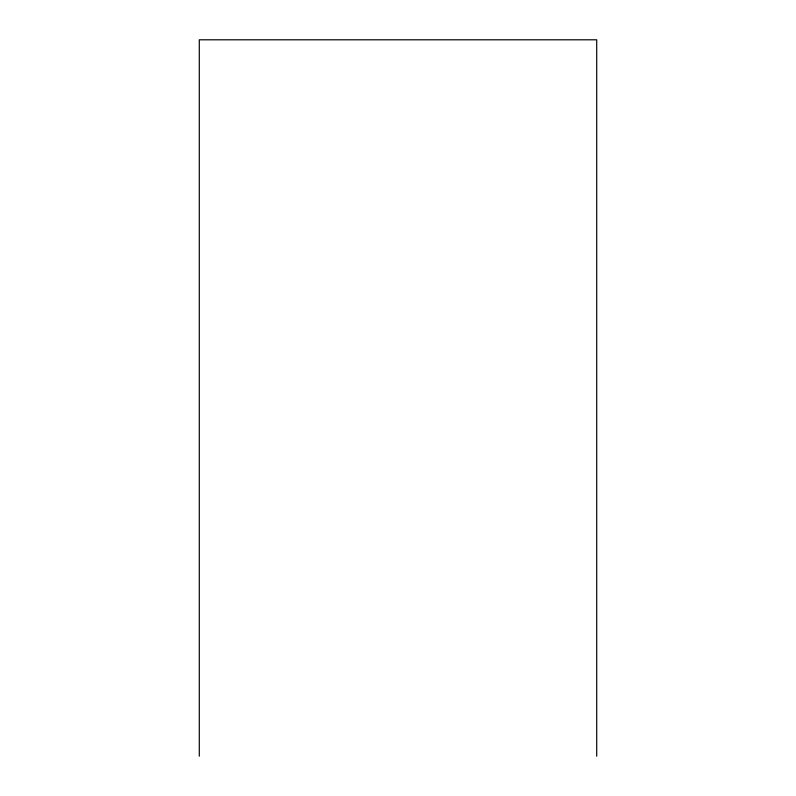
<?xml version="1.0" encoding="UTF-8"?>
<svg xmlns="http://www.w3.org/2000/svg" width="796" height="796" viewBox="0 0 796 796"><rect width="100%" height="100%" fill="white"/><g stroke="black" fill="none" stroke-linecap="round" stroke-linejoin="round"><path stroke-width="1.19" d="M596.711 756.2L596.711 39.8L199.289 39.8L199.289 756.2"/></g></svg>
